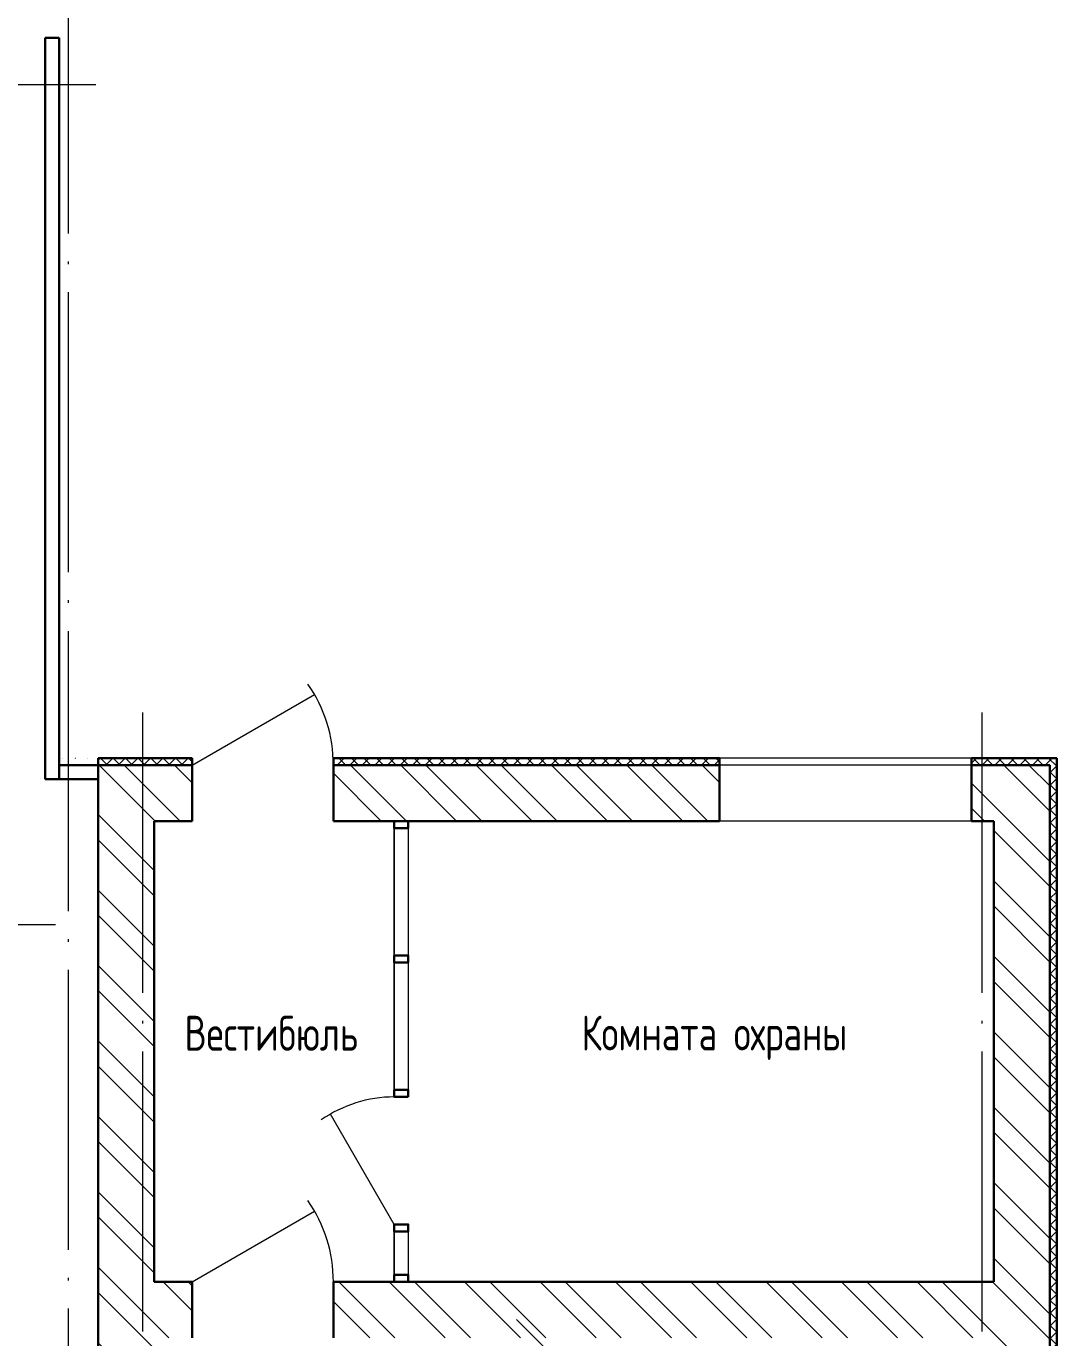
# Model space of a CAD drawing. Extents: x -965262 to 1142518, y -357520 to 71675.
# Drawn here: x -794752 to -787387, y -314197 to -304829 of the extents above; entities that cross this region are included whole.
import ezdxf

# ---------------------------------------------------------------- set-up
doc = ezdxf.new("R2010")
doc.units = 0
doc.header["$LTSCALE"] = 10
doc.linetypes.add('DOTE', pattern=[2.42, 2, -0.2, 0.02, -0.2])
doc.layers.get('0').update_dxf_attribs({"linetype": 'CONTINUOUS', "lineweight": 30})
doc.layers.add('DOTE', color=7, linetype='DOTE', lineweight=9)
doc.styles.add('GOST 2.304', font='isocpeur.ttf', dxfattribs={"width": 0.75, "height": 250})

msp = doc.modelspace()

# ---------------------------------------------------------------- hatches: boundary and pattern name
at = {"lineweight": 15}
h = msp.add_hatch(dxfattribs=at)
h.set_pattern_fill('ANSI37', color=256, scale=20, angle=90, style=0)
h.set_pattern_definition([(135, (-794357.446, -310100.68), (-44.9013, -44.9013), []), (225, (-794357.446, -310100.68), (44.9013, -44.9013), [])])
h.paths.add_polyline_path([(-794237, -310057.1), (-794517, -310057.1), (-794517, -310157), (-794237, -310157)], flags=16)
h.paths.add_polyline_path([(-793565.9, -310057), (-793637, -310057), (-793637, -310107), (-793565.9, -310107)])
h.paths.add_polyline_path([(-794517, -310157), (-794517, -310057), (-793637, -310057), (-793637, -310107), (-794237, -310107), (-794237, -310157)])
h = msp.add_hatch(dxfattribs=at)
h.set_pattern_fill('ANSI32', color=256, scale=40, angle=90, style=0)
h.set_pattern_definition([(135, (-691149.48, -332367), (-269.4077, -269.4077), []), (135, (-691149.48, -332187.4), (-269.4077, -269.4077), [])])
h.paths.add_polyline_path([(-792437, -310108.2), (-792556.7, -310108.2), (-792556.7, -310507), (-792437, -310507)])
h.paths.add_polyline_path([(-792366.7, -313797), (-792556.7, -313797), (-792556.7, -314197), (-792366.7, -314197)])
h.paths.add_polyline_path([(-787437, -314847), (-787837, -314847), (-787837, -316047), (-787437, -316047)])
h.paths.add_polyline_path([(-787922, -310007), (-787997.3, -310007), (-789796.8, -310007), (-789796.8, -310507), (-787996.5, -310507), (-787922, -310507)], flags=17)
h.paths.add_polyline_path([(-787922, -310007), (-787997.3, -310007), (-789796.8, -310007), (-789796.8, -310507), (-787996.5, -310507), (-787922, -310507)], flags=17)
h.paths.add_polyline_path([(-787437, -310107), (-787922, -310107), (-787922, -310507), (-787837, -310507), (-787837, -311247), (-787437, -311247)], flags=0)
h.paths.add_polyline_path([(-787437, -311247), (-787837, -311247), (-787837, -313797), (-787922, -313797), (-787922, -314197), (-787837, -314197), (-787837, -314847), (-787437, -314847)], flags=0)
h.paths.add_polyline_path([(-787922, -313797), (-792366.7, -313797), (-792366.7, -314197), (-787922, -314197)], flags=0)
h.paths.add_polyline_path([(-787437, -310107), (-787996.8, -310107), (-789796.8, -310107), (-789796.8, -310507), (-787996.5, -310507), (-787837, -310507), (-787837, -313797), (-792366.7, -313797), (-792366.7, -314197), (-787837, -314197), (-787837, -314847), (-787437, -314847)], flags=17)
h.paths.add_polyline_path([(-793837, -310507), (-793637, -310507), (-793637, -310107), (-794237, -310107), (-794237, -316697), (-793837, -316697), (-793837, -314197), (-793566.7, -314197), (-793566.7, -313797), (-793837, -313797)])
h.paths.add_polyline_path([(-789796.8, -310107), (-792437, -310107), (-792437, -310507), (-789796.8, -310507)])
h.paths.add_polyline_path([(-787437, -310107), (-787996.8, -310107), (-789796.8, -310107), (-789796.8, -310507), (-787996.5, -310507), (-787837, -310507), (-787837, -313797), (-792366.7, -313797), (-792366.7, -314197), (-787837, -314197), (-787837, -314847), (-787437, -314847)], flags=17)
h.paths.add_polyline_path([(-787437, -316047), (-787837, -316047), (-787837, -316697), (-787437, -316697)])
h.paths.add_polyline_path([(-787922, -310507), (-787996.8, -310507), (-787996.8, -310107), (-787922, -310107)], flags=0)
h.paths.add_polyline_path([(-793637, -310507), (-793566.7, -310507), (-793566.7, -310107), (-793637, -310107)])
h = msp.add_hatch(dxfattribs=at)
h.set_pattern_fill('ANSI37', color=256, scale=20, angle=90, style=0)
h.set_pattern_definition([(135, (-792499.04, -310076.235), (-44.9013, -44.9013), []), (225, (-792499.04, -310076.235), (44.9013, -44.9013), [])])
h.paths.add_polyline_path([(-792437, -310057), (-792556.7, -310057), (-792556.7, -310107), (-792437, -310107)])
h.paths.add_polyline_path([(-792437, -310107), (-789796.8, -310107), (-789796.8, -310057), (-792437, -310057)])
h = msp.add_hatch(dxfattribs=at)
h.set_pattern_fill('ANSI37', color=256, scale=20, angle=90, style=0)
h.set_pattern_definition([(135, (-828203.91, -390981.476), (-44.90128, -44.90128), []), (225, (-828203.91, -390981.476), (44.90128, -44.90128), [])])
h.paths.add_polyline_path([(-787387.3, -314847), (-787437, -314847), (-787437, -316047), (-787387.3, -316047)])
h.paths.add_polyline_path([(-787996.8, -310107), (-787996.8, -310057), (-787387.3, -310057), (-787387.3, -314847), (-787437, -314847), (-787437, -310107), (-787996.5, -310107), (-787996.5, -310057)])

# ---------------------------------------------------------------- linework, layer by layer
at = {"extrusion": (0, 0, -1)}
for p, q in [((-794617, -304912), (-794517, -304912)), ((-794617, -310207, 1808.5), (-794617, -304912)), ((-794517, -304912), (-794517, -310207, 1808.5)), ((-794237, -310107), (-793566.7, -310107)), ((-794237, -316697), (-794237, -310107)), ((-792556.7, -310107), (-789796.8, -310107)), ((-789796.8, -310107), (-789796.8, -310507)), ((-787996.8, -310507), (-787997.3, -310107)), ((-787996.8, -310107), (-787437, -310107)), ((-787437, -310107), (-787437, -316697)), ((-794517, -310207, 1808.5), (-794617, -310207, 1808.5)), ((-793566.7, -310507), (-793837, -310507)), ((-793837, -310507), (-793837, -313797)), ((-789796.8, -310507), (-792556.7, -310507)), ((-787837, -310507), (-787996.8, -310507)), ((-787837, -313797), (-787837, -310507)), ((-793566.7, -313797, -1808.5), (-793837, -313797, -1808.5))]:
    msp.add_line(p, q, dxfattribs=at)
at = {"lineweight": 15}
for p, q in [((-793566.7, -310107, -1808.5), (-792692, -309602)), ((-787997.3, -310057, 1808.5), (-789796.8, -310057, 1808.5)), ((-787997.3, -310107), (-789796.8, -310107)), ((-792122, -310507, -775.4), (-792122, -311454)), ((-787996.5, -310507, 1808.5), (-789796, -310507, 1808.5)), ((-792122, -311467), (-792122, -310557, -1451.3)), ((-792022, -310557, -1451.3), (-792022, -311467)), ((-792122, -311504, -775.4), (-792122, -312427)), ((-792122, -312424.5, -1451.3), (-792122, -311517)), ((-792022, -311517), (-792022, -312427)), ((-792122, -313387, -298.6), (-792577, -312598.9, -298.6)), ((-793566.7, -313797, -1808.5), (-792692, -313292)), ((-792122, -313387, -298.6), (-792122, -313747)), ((-792122, -313744.5, -1451.3), (-792122, -313437)), ((-792022, -313437), (-792022, -313747)), ((-791248.3, -314065.7), (-789785.7, -315528.3))]:
    msp.add_line(p, q, dxfattribs=at)
for p, q in [((-793566.7, -310057, 1808.5), (-794237, -310057, 1808.5)), ((-794237, -310106.9, 2.8), (-794237, -310057, 1808.5)), ((-793566.7, -310107, -1808.5), (-793566.7, -310057, -904.2)), ((-789796.8, -310057, 1808.5), (-792556.7, -310057, 1808.5)), ((-792556.7, -310107), (-792556.7, -310057, 904.2)), ((-789796.8, -310107), (-789796.8, -310057)), ((-787387.3, -310057, 1808.5), (-787997.3, -310057, 1808.5)), ((-787997.3, -310107), (-787997.3, -310057)), ((-787387.3, -312097, 1808.5), (-787387.3, -310057, 1808.5)), ((-793566.7, -310507), (-793566.7, -310107, -1808.5)), ((-792556.7, -310507), (-792556.7, -310107)), ((-787387.3, -316647, 1808.5), (-787387.3, -312097, 1808.5)), ((-793566.7, -314197), (-793566.7, -313797)), ((-787837, -313797), (-792556.7, -313797)), ((-792556.7, -314197), (-792556.7, -313797))]:
    msp.add_line(p, q)
at = {"ltscale": 100}
for p, q in [((-794517, -310107, 1808.5), (-794517, -310207, 1808.5)), ((-794517, -310107.1, 1805.7), (-794237, -310107.1, 1805.7)), ((-794237, -310107, 1808.5), (-794237, -310207, 1808.5)), ((-794517, -310207, 1808.5), (-794237, -310207, 1808.5))]:
    msp.add_line(p, q, dxfattribs=at)
at = {"elevation": -1451.3}
msp.add_lwpolyline([(-792022, -310557), (-792022, -310507), (-792122, -310507), (-792122, -310557)], close=True, dxfattribs=at)
for points in [[(-792022, -311517), (-792022, -311467), (-792122, -311467), (-792122, -311517)], [(-792022, -312477), (-792022, -312427), (-792122, -312427), (-792122, -312477)], [(-792022, -313437), (-792022, -313387), (-792122, -313387), (-792122, -313437)], [(-792022, -313797), (-792022, -313747), (-792122, -313747), (-792122, -313797)]]:
    msp.add_lwpolyline(points, close=True)
at = {"lineweight": 15}
for centre, radius, start, end in [((-793566.7, -310107, -1808.5), 1010, 0, 35), ((-792122, -313387, -298.6), 910, 90, 125), ((-793566.7, -313797, -1808.5), 1010, 0, 35)]:
    msp.add_arc(centre, radius, start, end, dxfattribs=at)
at = {"layer": 'DOTE', "ltscale": 100, "extrusion": (0, -1, 0)}
for p, q in [((-794452, -304309, -1451.3), (-794452, -355582.3, -1451.3)), ((-793922, -309732.2, -1451.3), (-793922, -355582.3, -1451.3)), ((-787922, -309732.2, -1451.3), (-787922, -355782.3, -1451.3))]:
    msp.add_line(p, q, dxfattribs=at)
at = {"layer": 'DOTE', "ltscale": 100}
for p, q in [((-794255.2, -305247, -1451.3), (-852807.2, -305247, -1451.3)), ((-794543.1, -311247, -1451.3), (-852807.2, -311247, -1451.3))]:
    msp.add_line(p, q, dxfattribs=at)

# ---------------------------------------------------------------- texts
at = {"style": 'GOST 2.304', "width": 0.75}
for s, p in [('Вестибюль', (-793620.5, -312147.3, -1451.3)), ('      Комната охраны', (-791500.1, -312145.1, -1451.3))]:
    msp.add_text(s, height=250, dxfattribs=at).set_placement(p)

doc.saveas('drawing.dxf')
